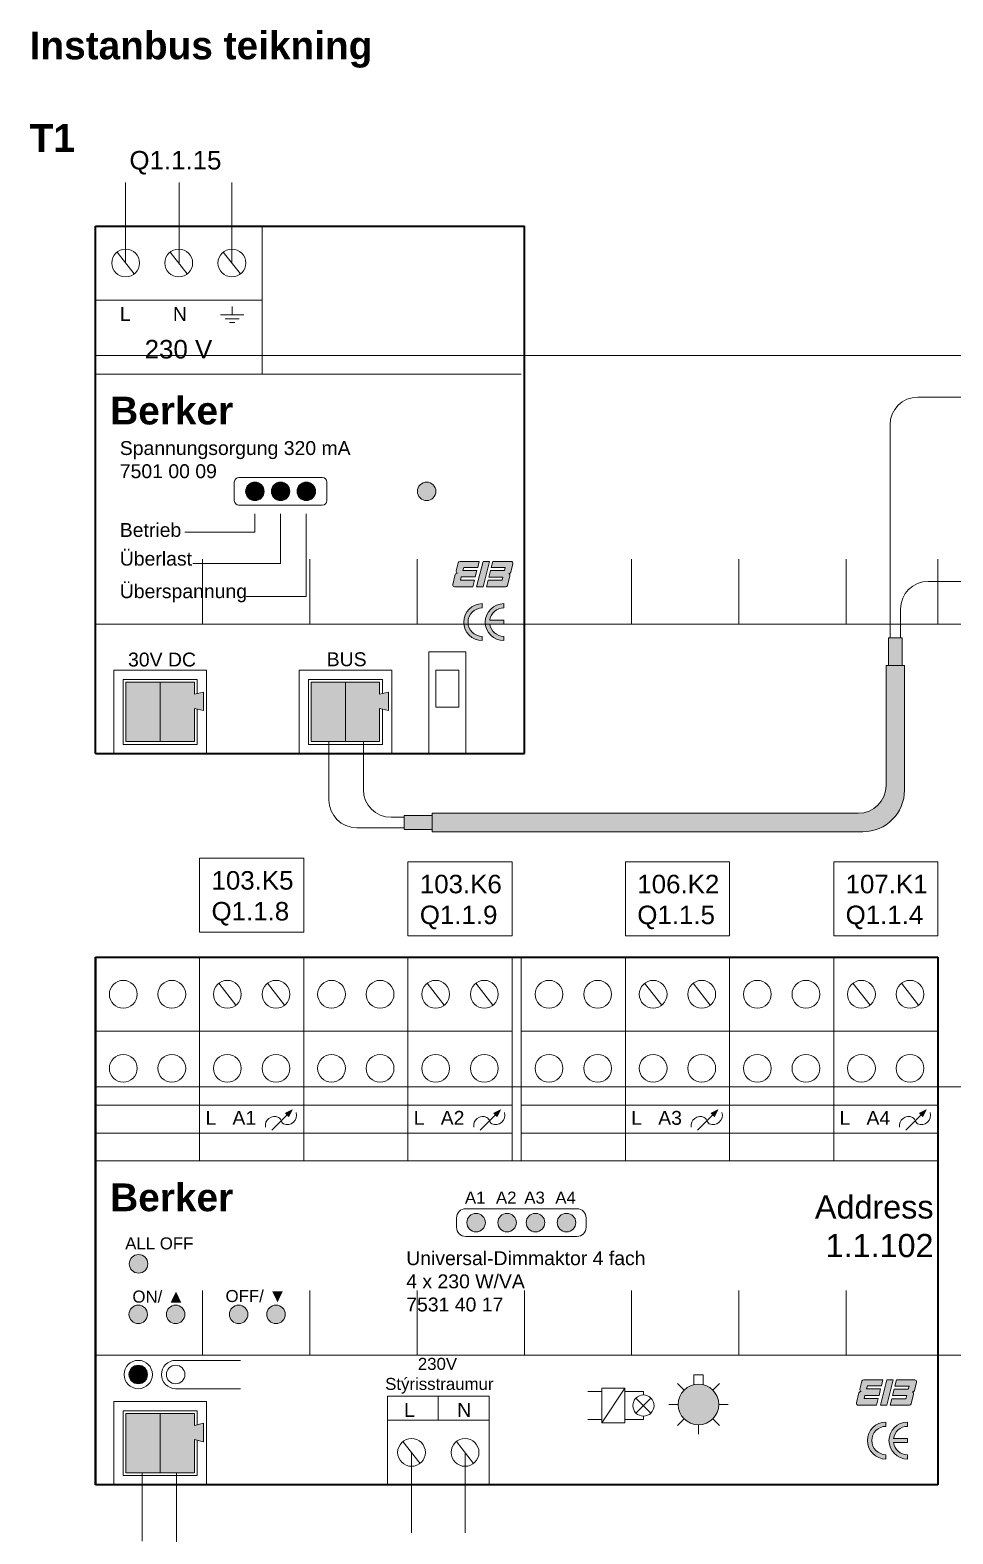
# Model space of a CAD drawing. Header units: millimetres. Extents: x 122681 to 489967, y 7796 to 82317.
# Drawn here: x 217883 to 218474, y 41861 to 42824 of the extents above; entities that cross this region are included whole.
import ezdxf

# ---------------------------------------------------------------- set-up
doc = ezdxf.new("R2010")
doc.units = ezdxf.units.MM
doc.linetypes.add('DASHED', pattern=[19.05, 12.7, -6.35])
for name, color, linetype, lineweight in [('R-635 Töfluteikning', 7, 'Continuous', 15), ('R-635 Töfluteikning dinskinna', 32, 'Continuous', 15), ('R-635 Töfluteikning þunt', 251, 'Continuous', 20), ('R-635 Töfluteikning þykkt', 7, 'Continuous', 35), ('Skygging (Hatch)', 254, 'DASHED', 20), ('Texti', 3, 'Continuous', 20)]:
    doc.layers.add(name, color=color, linetype=linetype, lineweight=lineweight)
doc.styles.get("Standard").update_dxf_attribs({"font": 'arial.ttf'})

# ---------------------------------------------------------------- blocks, each defined once
blk = doc.blocks.new('Dinskinna')
at = {"layer": 'R-635 Töfluteikning dinskinna'}
for p, q in [((122058.8, 80229.08), (121919.8, 80229.08)), ((121919.8, 80200.08), (121919.8, 80229.08)), ((122058.8, 80200.08), (122058.8, 80229.08)), ((121931.38, 80200.08), (121931.38, 80207.08)), ((121942.97, 80200.08), (121942.97, 80207.08)), ((121954.55, 80200.08), (121954.55, 80207.08)), ((121966.13, 80200.08), (121966.13, 80207.08)), ((121977.72, 80200.08), (121977.72, 80207.08)), ((121989.3, 80200.08), (121989.3, 80207.08)), ((122000.88, 80200.08), (122000.88, 80207.08)), ((122010.79, 80200.08), (122010.79, 80207.08)), ((122024.05, 80200.08), (122024.05, 80207.08)), ((122035.63, 80200.08), (122035.63, 80207.08)), ((122047.22, 80200.08), (122047.22, 80207.08)), ((121919.8, 80200.08), (122058.8, 80200.08))]:
    blk.add_line(p, q, dxfattribs=at)
for p in [(122024.05, 80200.08), (122035.63, 80200.08), (122047.22, 80200.08)]:
    blk.add_point(p, dxfattribs=at)

msp = doc.modelspace()

# ---------------------------------------------------------------- hatches: boundary and pattern name
at = {"layer": 'R-635 Töfluteikning'}
h = msp.add_hatch(color=4, dxfattribs=at)
h.dxf.hatch_style = 1
h.paths.add_polyline_path([(218033, 42528.89, 1), (218021.14, 42528.89, 1)])
h = msp.add_hatch(color=2, dxfattribs=at)
h.dxf.hatch_style = 1
h.paths.add_polyline_path([(218049.44, 42528.89, 1), (218037.58, 42528.89, 1)])
h = msp.add_hatch(color=1, dxfattribs=at)
h.dxf.hatch_style = 1
h.paths.add_polyline_path([(218065.89, 42528.89, 1), (218054.03, 42528.89, 1)])
h = msp.add_hatch(color=1, dxfattribs=at)
h.dxf.hatch_style = 1
h.paths.add_polyline_path([(218142.97, 42528.89, 1), (218131.11, 42528.89, 1)])
h.paths.add_polyline_path([(219058.13, 42528.89, 1), (219046.27, 42528.89, 1)])
h.paths.add_polyline_path([(219077.99, 42528.89, 1), (219066.13, 42528.89, 1)])
h.paths.add_polyline_path([(219096.16, 42528.89, 1), (219084.3, 42528.89, 1)])
h.paths.add_polyline_path([(219116.02, 42528.89, 1), (219104.16, 42528.89, 1)])
h.paths.add_polyline_path([(218841.95, 42502.47, 1), (218830.09, 42502.47, 1)])
h.paths.add_polyline_path([(218841.74, 42470.08, 1), (218829.88, 42470.08, 1)])
h.paths.add_polyline_path([(218906.02, 42470.08, 1), (218894.17, 42470.08, 1)])
h = msp.add_hatch(color=5, dxfattribs=at)
h.dxf.hatch_style = 1
h.paths.add_polyline_path([(218158.43, 42483.99, 0.34333), (218157.28, 42483.09), (218155.97, 42477.95, 0.40171), (218156.78, 42476.52, 0.383599), (218155.35, 42475.49), (218153.76, 42469.2, 0.488838), (218154.91, 42467.73), (218166.61, 42467.73), (218167.69, 42471.98), (218158.65, 42471.98), (218159.2, 42474.06), (218168.21, 42474.06), (218169.25, 42478.17), (218160.29, 42478.17), (218160.79, 42480.07), (218169.73, 42480.07), (218170.73, 42483.99)])
h.paths.add_polyline_path([(218169.07, 42467.73), (218173.16, 42467.73), (218177.28, 42483.99), (218173.18, 42483.99)])
h.paths.add_polyline_path([(218179.41, 42483.99), (218178.41, 42480.01), (218187.44, 42480.01), (218186.96, 42478.11), (218177.99, 42478.11), (218176.91, 42474.01), (218185.94, 42474.01), (218185.39, 42471.93), (218176.36, 42471.93), (218175.3, 42467.73), (218187.62, 42467.73, 0.34333), (218188.77, 42468.62), (218190.34, 42474.83, 0.350949), (218189.73, 42476.18), (218189.79, 42476.31, 0.34333), (218190.94, 42477.2), (218192.29, 42482.51, 0.488838), (218191.14, 42483.99)])
h = msp.add_hatch(color=256, dxfattribs=at)
h.dxf.hatch_style = 1
h.paths.add_polyline_path([(218172.64, 42456.97, 1), (218172.64, 42433.25), (218172.64, 42436.02, -1), (218172.64, 42454.2)])
h.paths.add_polyline_path([(218186.46, 42456.97, 1), (218186.46, 42433.25), (218186.46, 42436.02, -0.374508), (218177.45, 42443.87), (218186.46, 42443.87), (218186.46, 42446.36), (218177.45, 42446.36, -0.374508), (218186.46, 42454.2)])
h = msp.add_hatch(color=3, dxfattribs=at)
h.dxf.hatch_style = 1
h.paths.add_polyline_path([(218443.12, 42337.48), (218443.12, 42417.31), (218437.19, 42417.31), (218431.27, 42417.31), (218431.27, 42340.45, -0.414214), (218413.48, 42322.66), (218140.54, 42322.66), (218140.54, 42316.73), (218140.54, 42310.8), (218416.44, 42310.8, 0.414214)])
h.paths.add_polyline_path([(218571.84, 42327.45), (218571.84, 42398), (218565.91, 42398), (218559.98, 42398), (218559.98, 42324.48, 0.414214), (218586.66, 42297.8), (218794.28, 42297.8), (218794.28, 42303.73), (218794.28, 42309.66), (218589.63, 42309.66, -0.414214)])
h = msp.add_hatch(color=102, dxfattribs=at)
h.dxf.hatch_style = 1
h.paths.add_polyline_path([(217966.43, 42406.56), (217944.49, 42406.56), (217944.49, 42368.61), (217966.43, 42368.61)])
h = msp.add_hatch(color=5, dxfattribs=at)
h.dxf.hatch_style = 1
h.paths.add_polyline_path([(217988.37, 42398.88), (217988.37, 42406.56), (217966.43, 42406.56), (217966.43, 42368.61), (217988.37, 42368.61), (217988.37, 42389.87), (217994.11, 42388.45), (217994.11, 42400.3)])
h = msp.add_hatch(color=3, dxfattribs=at)
h.dxf.hatch_style = 1
h.paths.add_polyline_path([(218063.08, 42368.61), (218085.02, 42368.61), (218085.02, 42406.56), (218063.08, 42406.56)])
h.paths.add_polyline_path([(218849.9, 42406.56), (218827.96, 42406.56), (218827.96, 42368.61), (218849.9, 42368.61)])
h = msp.add_hatch(color=1, dxfattribs=at)
h.dxf.hatch_style = 1
h.paths.add_polyline_path([(218106.96, 42389.87), (218112.69, 42388.45), (218112.69, 42400.3), (218106.96, 42398.88), (218106.96, 42406.56), (218085.02, 42406.56), (218085.02, 42368.61), (218106.96, 42368.61)])
h.paths.add_polyline_path([(218871.84, 42389.87), (218877.57, 42388.45), (218877.57, 42400.3), (218871.84, 42398.88), (218871.84, 42406.56), (218849.9, 42406.56), (218849.9, 42368.61), (218871.84, 42368.61)])
h = msp.add_hatch(color=256, dxfattribs=at)
h.dxf.hatch_style = 1
h.paths.add_polyline_path([(218050.87, 42132.73), (218046.63, 42130.65), (218048.79, 42128.49)])
h = msp.add_hatch(color=256, dxfattribs=at)
h.dxf.hatch_style = 1
h.paths.add_polyline_path([(218184.28, 42132.73), (218180.04, 42130.65), (218182.2, 42128.49)])
h = msp.add_hatch(color=256, dxfattribs=at)
h.dxf.hatch_style = 1
h.paths.add_polyline_path([(218323.58, 42132.73), (218319.33, 42130.65), (218321.49, 42128.49)])
h = msp.add_hatch(color=256, dxfattribs=at)
h.dxf.hatch_style = 1
h.paths.add_polyline_path([(218456.99, 42132.73), (218452.74, 42130.65), (218454.9, 42128.49)])
h = msp.add_hatch(color=2, dxfattribs=at)
h.dxf.hatch_style = 1
h.paths.add_polyline_path([(218324.14, 41943.97, 1), (218298.12, 41943.97, 1)])
h = msp.add_hatch(color=5, dxfattribs=at)
h.dxf.hatch_style = 1
h.paths.add_polyline_path([(218417, 41959.74, 0.34333), (218415.85, 41958.84), (218414.55, 41953.7, 0.40171), (218415.36, 41952.27, 0.383599), (218413.93, 41951.24), (218412.34, 41944.95, 0.488838), (218413.49, 41943.48), (218425.19, 41943.48), (218426.26, 41947.73), (218417.23, 41947.73), (218417.78, 41949.81), (218426.79, 41949.81), (218427.83, 41953.92), (218418.86, 41953.92), (218419.36, 41955.82), (218428.31, 41955.82), (218429.3, 41959.74)])
h.paths.add_polyline_path([(218427.64, 41943.48), (218431.74, 41943.48), (218435.85, 41959.74), (218431.76, 41959.74)])
h.paths.add_polyline_path([(218437.99, 41959.74), (218436.98, 41955.76), (218446.01, 41955.76), (218445.53, 41953.86), (218436.57, 41953.86), (218435.48, 41949.76), (218444.52, 41949.76), (218443.97, 41947.68), (218434.93, 41947.68), (218433.87, 41943.48), (218446.2, 41943.48, 0.34333), (218447.35, 41944.37), (218448.92, 41950.58, 0.350949), (218448.3, 41951.93), (218448.37, 41952.06, 0.34333), (218449.52, 41952.95), (218450.86, 41958.26, 0.488838), (218449.71, 41959.74)])
h = msp.add_hatch(color=3, dxfattribs=at)
h.dxf.hatch_style = 1
h.paths.add_polyline_path([(217944.49, 41900.2), (217966.43, 41900.2), (217966.43, 41938.14), (217944.49, 41938.14)])
h.paths.add_polyline_path([(219112.61, 41900.2), (219134.55, 41900.2), (219134.55, 41938.14), (219112.61, 41938.14)])
h = msp.add_hatch(color=1, dxfattribs=at)
h.dxf.hatch_style = 1
h.paths.add_polyline_path([(217988.37, 41921.46), (217994.11, 41920.03), (217994.11, 41931.89), (217988.37, 41930.46), (217988.37, 41938.14), (217966.43, 41938.14), (217966.43, 41900.2), (217988.37, 41900.2)])
h.paths.add_polyline_path([(219156.49, 41921.46), (219162.23, 41920.03), (219162.23, 41931.89), (219156.49, 41930.46), (219156.49, 41938.14), (219134.55, 41938.14), (219134.55, 41900.2), (219156.49, 41900.2)])
h = msp.add_hatch(color=256, dxfattribs=at)
h.dxf.hatch_style = 1
h.paths.add_polyline_path([(218431.21, 41909), (218431.21, 41911.77, -1), (218431.21, 41929.95), (218431.21, 41932.72, 1)])
h.paths.add_polyline_path([(218445.03, 41929.95), (218445.03, 41932.72, 1), (218445.03, 41909), (218445.03, 41911.77, -0.374508), (218436.03, 41919.62), (218445.03, 41919.62), (218445.03, 41922.11), (218436.03, 41922.11, -0.374508)])
at = {"layer": 'Skygging (Hatch)'}
h = msp.add_hatch(color=5, dxfattribs=at)
h.dxf.hatch_style = 1
h.paths.add_polyline_path([(218865.69, 42470.08, 1), (218853.83, 42470.08, 1)])
h.paths.add_polyline_path([(218929.97, 42470.08, 1), (218918.11, 42470.08, 1)])
h.paths.add_polyline_path([(217982.22, 42001.67, 1), (217970.36, 42001.67, 1)])
h.paths.add_polyline_path([(218046.5, 42001.67, 1), (218034.64, 42001.67, 1)])
h.paths.add_polyline_path([(219150.34, 42001.67, 1), (219138.48, 42001.67, 1)])
h.paths.add_polyline_path([(219214.62, 42001.67, 1), (219202.76, 42001.67, 1)])
h.paths.add_polyline_path([(218865.69, 41539.18, 1), (218853.83, 41539.18, 1)])
h.paths.add_polyline_path([(218929.97, 41539.18, 1), (218918.11, 41539.18, 1)])
h = msp.add_hatch(color=256, dxfattribs=at)
h.dxf.hatch_style = 1
h.paths.add_polyline_path([(217928.6, 41839.76), (217910.81, 41839.76), (217910.81, 41835.31), (217910.81, 41830.87), (217928.6, 41830.87)])
h.paths.add_polyline_path([(218065.71, 41839.76), (218047.92, 41839.76), (218047.92, 41830.87), (218065.71, 41830.87), (218065.71, 41835.31)])
h.paths.add_polyline_path([(219096.72, 41839.76), (219078.93, 41839.76), (219078.93, 41835.31), (219078.93, 41830.87), (219096.72, 41830.87)])
h.paths.add_polyline_path([(219233.83, 41839.76), (219216.04, 41839.76), (219216.04, 41830.87), (219233.83, 41830.87), (219233.83, 41835.31)])
h.paths.add_polyline_path([(218949.18, 42303.73), (218949.18, 42308.18), (218931.39, 42308.18), (218931.39, 42299.28), (218949.18, 42299.28)])
h.paths.add_polyline_path([(218812.07, 42308.18), (218794.28, 42308.18), (218794.28, 42303.73), (218794.28, 42299.28), (218812.07, 42299.28)])
h.paths.add_polyline_path([(218605.19, 42424.41), (218596.3, 42424.41), (218596.3, 42406.62), (218600.74, 42406.62), (218605.19, 42406.62)])
h.paths.add_polyline_path([(218570.36, 42415.79), (218561.46, 42415.79), (218561.46, 42398), (218565.91, 42398), (218570.36, 42398)])
h.paths.add_polyline_path([(218441.64, 42435.1), (218432.75, 42435.1), (218432.75, 42417.31), (218437.19, 42417.31), (218441.64, 42417.31)])
h.paths.add_polyline_path([(218140.54, 42321.18), (218122.76, 42321.18), (218122.76, 42312.28), (218140.54, 42312.28), (218140.54, 42316.73)])
h = msp.add_hatch(color=5, dxfattribs=at)
h.dxf.hatch_style = 1
h.paths.add_polyline_path([(218826.73, 42431.57, 1), (218844.9, 42431.57, 1)])
h.paths.add_polyline_path([(217958.28, 41963.15, 1), (217946.42, 41963.15, 1)], flags=17)
h = msp.add_hatch(color=5, dxfattribs=at)
h.dxf.hatch_style = 1
h.paths.add_polyline_path([(218826.73, 42431.57, 1), (218844.9, 42431.57, 1)])
h.paths.add_polyline_path([(217946.42, 41963.15, -1), (217958.28, 41963.15, -1)], flags=17)
h = msp.add_hatch(color=5, dxfattribs=at)
h.dxf.hatch_style = 1
h.paths.add_polyline_path([(218826.73, 42431.57, 1), (218844.9, 42431.57, 1)])
h.paths.add_polyline_path([(217946.42, 41963.15, -1), (217958.28, 41963.15, -1)], flags=17)
h = msp.add_hatch(color=5, dxfattribs=at)
h.dxf.hatch_style = 1
h.paths.add_polyline_path([(218826.73, 42431.57, 1), (218844.9, 42431.57, 1)])
h.paths.add_polyline_path([(217946.42, 41963.15, -1), (217958.28, 41963.15, -1)], flags=17)
h = msp.add_hatch(color=5, dxfattribs=at)
h.dxf.hatch_style = 1
h.paths.add_polyline_path([(218826.73, 42431.57, 1), (218844.9, 42431.57, 1)])
h.paths.add_polyline_path([(217946.42, 41963.15, -1), (217958.28, 41963.15, -1)], flags=17)
h = msp.add_hatch(color=5, dxfattribs=at)
h.dxf.hatch_style = 1
h.paths.add_polyline_path([(218826.73, 42431.57, 1), (218844.9, 42431.57, 1)])
h.paths.add_polyline_path([(217946.42, 41963.15, -1), (217958.28, 41963.15, -1)], flags=17)
h = msp.add_hatch(color=5, dxfattribs=at)
h.dxf.hatch_style = 1
h.paths.add_polyline_path([(218826.73, 42431.57, 1), (218844.9, 42431.57, 1)])
h.paths.add_polyline_path([(217946.42, 41963.15, -1), (217958.28, 41963.15, -1)], flags=17)
h = msp.add_hatch(color=5, dxfattribs=at)
h.dxf.hatch_style = 1
h.paths.add_polyline_path([(218826.73, 42431.57, 1), (218844.9, 42431.57, 1)])
h.paths.add_polyline_path([(217946.42, 41963.15, -1), (217958.28, 41963.15, -1)], flags=17)
h = msp.add_hatch(color=5, dxfattribs=at)
h.dxf.hatch_style = 1
h.paths.add_polyline_path([(218826.73, 42431.57, 1), (218844.9, 42431.57, 1)])
h.paths.add_polyline_path([(217946.42, 41963.15, -1), (217958.28, 41963.15, -1)], flags=17)
h = msp.add_hatch(color=5, dxfattribs=at)
h.dxf.hatch_style = 1
h.paths.add_polyline_path([(218826.73, 42431.57, 1), (218844.9, 42431.57, 1)])
h.paths.add_polyline_path([(217946.42, 41963.15, -1), (217958.28, 41963.15, -1)], flags=17)
h = msp.add_hatch(color=1, dxfattribs=at)
h.dxf.hatch_style = 1
h.paths.add_polyline_path([(217958.28, 42001.67, 1), (217946.42, 42001.67, 1)])
h.paths.add_polyline_path([(217958.48, 42034.06, 1), (217946.62, 42034.06, 1)])
h.paths.add_polyline_path([(218022.56, 42001.67, 1), (218010.7, 42001.67, 1)])
h.paths.add_polyline_path([(218174.66, 42060.47, 1), (218162.8, 42060.47, 1)])
h.paths.add_polyline_path([(218182.66, 42060.47, 1), (218194.52, 42060.47, 1)])
h.paths.add_polyline_path([(218212.69, 42060.47, 1), (218200.83, 42060.47, 1)])
h.paths.add_polyline_path([(218220.69, 42060.47, 1), (218232.55, 42060.47, 1)])
h.paths.add_polyline_path([(219190.68, 42001.67, 1), (219178.82, 42001.67, 1)])
h.paths.add_polyline_path([(219126.4, 42001.67, 1), (219114.54, 42001.67, 1)])
h.paths.add_polyline_path([(219126.6, 42034.06, 1), (219114.74, 42034.06, 1)])
h.paths.add_polyline_path([(219223.6, 42051.42, 1), (219211.74, 42051.42, 1)])
h.paths.add_polyline_path([(219243.47, 42051.42, 1), (219231.61, 42051.42, 1)])
h.paths.add_polyline_path([(219263.33, 42051.42, 1), (219251.47, 42051.42, 1)])
h.paths.add_polyline_path([(219283.19, 42051.42, 1), (219271.33, 42051.42, 1)])
h.paths.add_polyline_path([(219303.05, 42051.42, 1), (219291.19, 42051.42, 1)])
h.paths.add_polyline_path([(219322.91, 42051.42, 1), (219311.06, 42051.42, 1)])
h.paths.add_polyline_path([(219342.78, 42051.42, 1), (219330.92, 42051.42, 1)])
h.paths.add_polyline_path([(219362.64, 42051.42, 1), (219350.78, 42051.42, 1)])
h.paths.add_polyline_path([(219380.81, 42051.42, 1), (219368.95, 42051.42, 1)])
h.paths.add_polyline_path([(219400.67, 42051.42, 1), (219388.81, 42051.42, 1)])
h.paths.add_polyline_path([(219420.53, 42051.42, 1), (219408.67, 42051.42, 1)])
h.paths.add_polyline_path([(219440.39, 42051.42, 1), (219428.54, 42051.42, 1)])
h.paths.add_polyline_path([(219460.26, 42051.42, 1), (219448.4, 42051.42, 1)])
h.paths.add_polyline_path([(219480.12, 42051.42, 1), (219468.26, 42051.42, 1)])
h.paths.add_polyline_path([(219499.98, 42051.42, 1), (219488.12, 42051.42, 1)])
h.paths.add_polyline_path([(219519.84, 42051.42, 1), (219507.99, 42051.42, 1)])
h = msp.add_hatch(color=1, dxfattribs=at)
h.dxf.hatch_style = 1
h.paths.add_polyline_path([(217958.28, 41963.15, 1), (217946.42, 41963.15, 1)])
h = msp.add_hatch(color=1, dxfattribs=at)
h.dxf.hatch_style = 1
h.paths.add_polyline_path([(217946.42, 41963.15, 1), (217958.28, 41963.15, 1)])
h = msp.add_hatch(color=1, dxfattribs=at)
h.dxf.hatch_style = 1
h.paths.add_polyline_path([(217946.42, 41963.15, 1), (217958.28, 41963.15, 1)])
h = msp.add_hatch(color=1, dxfattribs=at)
h.dxf.hatch_style = 1
h.paths.add_polyline_path([(217946.42, 41963.15, 1), (217958.28, 41963.15, 1)])
h = msp.add_hatch(color=1, dxfattribs=at)
h.dxf.hatch_style = 1
h.paths.add_polyline_path([(217946.42, 41963.15, 1), (217958.28, 41963.15, 1)])
h = msp.add_hatch(color=1, dxfattribs=at)
h.dxf.hatch_style = 1
h.paths.add_polyline_path([(217946.42, 41963.15, 1), (217958.28, 41963.15, 1)])
h = msp.add_hatch(color=1, dxfattribs=at)
h.dxf.hatch_style = 1
h.paths.add_polyline_path([(217946.42, 41963.15, 1), (217958.28, 41963.15, 1)])
h = msp.add_hatch(color=1, dxfattribs=at)
h.dxf.hatch_style = 1
h.paths.add_polyline_path([(217946.42, 41963.15, 1), (217958.28, 41963.15, 1)])
h = msp.add_hatch(color=1, dxfattribs=at)
h.dxf.hatch_style = 1
h.paths.add_polyline_path([(217946.42, 41963.15, 1), (217958.28, 41963.15, 1)])
h = msp.add_hatch(color=1, dxfattribs=at)
h.dxf.hatch_style = 1
h.paths.add_polyline_path([(217946.42, 41963.15, 1), (217958.28, 41963.15, 1)])

# ---------------------------------------------------------------- linework, layer by layer
at = {"layer": 'R-635 Töfluteikning', "color": 36}
for p, q in [((217944.28, 42726.64), (217944.28, 42675.16)), ((218127.37, 41913.24), (218127.37, 41861.75))]:
    msp.add_line(p, q, dxfattribs=at)
at = {"layer": 'R-635 Töfluteikning', "color": 5}
for p, q in [((217978.58, 42726.64), (217978.58, 42675.16)), ((218158.43, 42483.99), (218170.73, 42483.99)), ((218173.18, 42483.99), (218169.07, 42467.73)), ((218170.73, 42483.99), (218169.73, 42480.07)), ((218177.28, 42483.99), (218173.16, 42467.73)), ((218173.18, 42483.99), (218177.28, 42483.99)), ((218179.41, 42483.99), (218178.41, 42480.01)), ((218179.41, 42483.99), (218191.14, 42483.99)), ((218155.37, 42475.58), (218153.76, 42469.2)), ((218157.28, 42483.09), (218155.97, 42477.95)), ((218156.74, 42476.53), (218156.74, 42476.52)), ((218159.2, 42474.06), (218158.65, 42471.98)), ((218168.24, 42474.06), (218159.2, 42474.06)), ((218160.79, 42480.07), (218160.29, 42478.17)), ((218160.29, 42478.17), (218169.25, 42478.17)), ((218169.73, 42480.07), (218160.79, 42480.07)), ((218169.25, 42478.17), (218168.21, 42474.06)), ((218177.99, 42478.11), (218176.91, 42474.01)), ((218185.94, 42474.01), (218176.91, 42474.01)), ((218177.99, 42478.11), (218186.96, 42478.11)), ((218187.44, 42480.01), (218178.41, 42480.01)), ((218185.94, 42474.01), (218185.39, 42471.93)), ((218187.44, 42480.01), (218186.96, 42478.11)), ((218188.77, 42468.62), (218190.34, 42474.83)), ((218189.79, 42476.31), (218189.73, 42476.18)), ((218192.29, 42482.51), (218190.94, 42477.2)), ((218166.61, 42467.73), (218154.91, 42467.73)), ((218167.69, 42471.98), (218158.65, 42471.98)), ((218167.69, 42471.98), (218166.61, 42467.73)), ((218173.16, 42467.73), (218169.07, 42467.73)), ((218176.36, 42471.93), (218175.3, 42467.73)), ((218175.3, 42467.73), (218187.62, 42467.73)), ((218185.39, 42471.93), (218176.36, 42471.93)), ((218415.85, 41958.84), (218414.55, 41953.7)), ((218417, 41959.74), (218429.3, 41959.74)), ((218419.36, 41955.82), (218418.86, 41953.92)), ((218418.86, 41953.92), (218427.83, 41953.92)), ((218428.31, 41955.82), (218419.36, 41955.82)), ((218427.83, 41953.92), (218426.79, 41949.81)), ((218431.76, 41959.74), (218427.64, 41943.48)), ((218429.3, 41959.74), (218428.31, 41955.82)), ((218435.85, 41959.74), (218431.74, 41943.48)), ((218431.76, 41959.74), (218435.85, 41959.74)), ((218436.57, 41953.86), (218435.48, 41949.76)), ((218436.57, 41953.86), (218445.53, 41953.86)), ((218437.99, 41959.74), (218436.98, 41955.76)), ((218446.01, 41955.76), (218436.98, 41955.76)), ((218437.99, 41959.74), (218449.71, 41959.74)), ((218446.01, 41955.76), (218445.53, 41953.86)), ((218450.86, 41958.26), (218449.52, 41952.95)), ((218413.95, 41951.33), (218412.34, 41944.95)), ((218415.32, 41952.28), (218415.31, 41952.27)), ((218417.78, 41949.81), (218417.23, 41947.73)), ((218426.26, 41947.73), (218417.23, 41947.73)), ((218426.81, 41949.81), (218417.78, 41949.81)), ((218426.26, 41947.73), (218425.19, 41943.48)), ((218434.93, 41947.68), (218433.87, 41943.48)), ((218443.97, 41947.68), (218434.93, 41947.68)), ((218444.52, 41949.76), (218435.48, 41949.76)), ((218444.52, 41949.76), (218443.97, 41947.68)), ((218447.35, 41944.37), (218448.92, 41950.58)), ((218448.37, 41952.06), (218448.3, 41951.93)), ((218425.19, 41943.48), (218413.49, 41943.48)), ((218431.74, 41943.48), (218427.64, 41943.48)), ((218433.87, 41943.48), (218446.2, 41943.48)), ((218161.67, 41913.24), (218161.67, 41861.75))]:
    msp.add_line(p, q, dxfattribs=at)
at = {"layer": 'R-635 Töfluteikning', "color": 3}
for p, q in [((218012.31, 42726.64), (218012.31, 42675.16)), ((218497.84, 42589.23), (218451.62, 42589.23)), ((218433.84, 42435.1), (218433.84, 42571.45)), ((218437.19, 42417.31), (218431.27, 42417.31)), ((218431.27, 42417.31), (218431.27, 42340.45)), ((218437.19, 42417.31), (218443.12, 42417.31)), ((218443.12, 42417.31), (218443.12, 42337.48)), ((218074.51, 42368.61), (218074.51, 42331.16)), ((218140.54, 42316.73), (218140.54, 42322.66)), ((218140.54, 42322.66), (218413.48, 42322.66)), ((218122.76, 42313.37), (218092.3, 42313.37)), ((218140.54, 42316.73), (218140.54, 42310.8)), ((218140.54, 42310.8), (218416.44, 42310.8)), ((217954.84, 41900.2), (217954.84, 41856.46))]:
    msp.add_line(p, q, dxfattribs=at)
at = {"layer": 'R-635 Töfluteikning'}
for p, q in [((218031.66, 42651.44), (218031.66, 42698.87)), ((217924.93, 42651.44), (218031.66, 42651.44)), ((218012.48, 42647.37), (218012.48, 42641.91)), ((218031.66, 42604), (218031.66, 42651.44)), ((218012.48, 42641.91), (218005.04, 42641.91)), ((218012.48, 42639.46), (218008.02, 42639.46)), ((218012.48, 42641.91), (218019.91, 42641.91)), ((218012.48, 42639.46), (218016.93, 42639.46)), ((218012.48, 42637.02), (218010.78, 42637.02)), ((218012.48, 42637.02), (218014.17, 42637.02)), ((218197.68, 42604), (217924.93, 42604)), ((218013.87, 42522.96), (218013.87, 42534.82)), ((218016.83, 42537.78), (218070.2, 42537.78)), ((218073.16, 42534.82), (218073.16, 42522.96)), ((218070.2, 42519.99), (218016.83, 42519.99)), ((218027.07, 42514.57), (218027.07, 42502.79)), ((218043.51, 42514.57), (218043.51, 42482.6)), ((218059.96, 42514.57), (218059.96, 42461.44)), ((217982.1, 42502.79), (218027.07, 42502.79)), ((217987.37, 42482.6), (218043.51, 42482.6)), ((218021.53, 42461.44), (218059.96, 42461.44)), ((218172.64, 42454.2), (218172.64, 42456.97)), ((218186.46, 42454.2), (218186.46, 42456.97)), ((218177.45, 42446.36), (218186.46, 42446.36)), ((218186.46, 42443.87), (218186.46, 42446.36)), ((218172.64, 42433.25), (218172.64, 42436.02)), ((218177.45, 42443.87), (218186.46, 42443.87)), ((218186.46, 42433.25), (218186.46, 42436.02)), ((218441.64, 42435.1), (218432.75, 42435.1)), ((218432.75, 42435.1), (218432.75, 42417.31)), ((218441.64, 42435.1), (218441.64, 42417.31)), ((218138.38, 42360.9), (218138.38, 42426.13)), ((218138.38, 42426.13), (218162.1, 42426.13)), ((218162.1, 42360.9), (218162.1, 42426.13)), ((217936.79, 42360.9), (217936.79, 42414.27)), ((217936.79, 42414.27), (217996.08, 42414.27)), ((217944.49, 42368.61), (217944.49, 42406.56)), ((217944.49, 42406.56), (217988.37, 42406.56)), ((217966.43, 42406.56), (217966.43, 42368.61)), ((217988.37, 42406.56), (217988.37, 42398.88)), ((217996.08, 42414.27), (217996.08, 42360.9)), ((218055.37, 42360.9), (218055.37, 42414.27)), ((218055.37, 42414.27), (218114.67, 42414.27)), ((218063.08, 42368.61), (218063.08, 42406.56)), ((218063.08, 42406.56), (218106.96, 42406.56)), ((218085.02, 42406.56), (218085.02, 42368.61)), ((218106.96, 42406.56), (218106.96, 42398.88)), ((218114.67, 42414.27), (218114.67, 42360.9)), ((217988.37, 42398.88), (217994.11, 42400.3)), ((217994.11, 42400.3), (217994.11, 42388.45)), ((218106.96, 42398.88), (218112.69, 42400.3)), ((218112.69, 42400.3), (218112.69, 42388.45)), ((217988.37, 42389.87), (217988.37, 42368.61)), ((217988.37, 42389.87), (217994.11, 42388.45)), ((218106.96, 42389.87), (218106.96, 42368.61)), ((218106.96, 42389.87), (218112.69, 42388.45)), ((217944.49, 42368.61), (217988.37, 42368.61)), ((218063.08, 42368.61), (218106.96, 42368.61)), ((218122.76, 42321.18), (218122.76, 42312.28)), ((218122.76, 42321.18), (218140.54, 42321.18)), ((218122.76, 42312.28), (218140.54, 42312.28)), ((217991.63, 42246.46), (217991.63, 42293.9)), ((217991.63, 42293.9), (218058.34, 42293.9)), ((218058.34, 42293.9), (218058.34, 42246.46)), ((218125.04, 42244.11), (218125.04, 42291.55)), ((218125.04, 42291.55), (218191.75, 42291.55)), ((218191.75, 42291.55), (218191.75, 42244.11)), ((218264.34, 42244.11), (218264.34, 42291.55)), ((218264.34, 42291.55), (218331.04, 42291.55)), ((218331.04, 42291.55), (218331.04, 42244.11)), ((218397.74, 42244.11), (218397.74, 42291.55)), ((218397.74, 42291.55), (218464.45, 42291.55)), ((218464.45, 42291.55), (218464.45, 42244.11)), ((218058.34, 42246.46), (217991.63, 42246.46)), ((218191.75, 42244.11), (218125.04, 42244.11)), ((218331.04, 42244.11), (218264.34, 42244.11)), ((218464.45, 42244.11), (218397.74, 42244.11)), ((217991.63, 42100.01), (217991.63, 42230.46)), ((218058.34, 42230.46), (218058.34, 42100.01)), ((218125.04, 42100.01), (218125.04, 42230.46)), ((218191.75, 42100.01), (218191.75, 42230.46)), ((218197.63, 42100.01), (218197.63, 42230.46)), ((218264.34, 42100.01), (218264.34, 42230.46)), ((218331.04, 42230.46), (218331.04, 42100.01)), ((218397.74, 42100.01), (218397.74, 42230.46)), ((217924.93, 42183.02), (218191.75, 42183.02)), ((218197.63, 42183.02), (218464.45, 42183.02)), ((217924.93, 42135.59), (218191.75, 42135.59)), ((218037.91, 42119.76), (218047.71, 42129.57)), ((218050.87, 42132.73), (218046.63, 42130.65)), ((218046.63, 42130.65), (218048.79, 42128.49)), ((218050.87, 42132.73), (218048.79, 42128.49)), ((218171.31, 42119.76), (218181.12, 42129.57)), ((218184.28, 42132.73), (218180.04, 42130.65)), ((218180.04, 42130.65), (218182.2, 42128.49)), ((218184.28, 42132.73), (218182.2, 42128.49)), ((218197.63, 42135.59), (218464.45, 42135.59)), ((218310.61, 42119.76), (218320.41, 42129.57)), ((218323.58, 42132.73), (218319.33, 42130.65)), ((218319.33, 42130.65), (218321.49, 42128.49)), ((218323.58, 42132.73), (218321.49, 42128.49)), ((218444.02, 42119.76), (218453.82, 42129.57)), ((218456.99, 42132.73), (218452.74, 42130.65)), ((218452.74, 42130.65), (218454.9, 42128.49)), ((218456.99, 42132.73), (218454.9, 42128.49)), ((217924.93, 42117.8), (218191.75, 42117.8)), ((218464.45, 42117.8), (218197.63, 42117.8)), ((217924.93, 42100.01), (218464.45, 42100.01)), ((218197.68, 42069.36), (218162.1, 42069.36)), ((218197.68, 42069.36), (218233.25, 42069.36)), ((218156.17, 42063.44), (218156.17, 42057.51)), ((218239.18, 42063.44), (218239.18, 42057.51)), ((218233.25, 42051.58), (218162.1, 42051.58)), ((217976.29, 41972.23), (218017.8, 41972.23)), ((217976.29, 41954.07), (218017.8, 41954.07)), ((218249.24, 41954.35), (218249.24, 41932.23)), ((218249.24, 41954.35), (218264.06, 41954.35)), ((218249.24, 41932.23), (218264.06, 41954.35)), ((218264.06, 41932.23), (218264.06, 41954.35)), ((218301.93, 41953.17), (218297.74, 41957.36)), ((218314.09, 41962.91), (218308.16, 41962.91)), ((218308.16, 41962.91), (218308.16, 41956.64)), ((218314.09, 41962.91), (218314.09, 41956.64)), ((218320.33, 41953.17), (218324.52, 41957.36)), ((217936.79, 41892.49), (217936.79, 41945.85)), ((217936.79, 41945.85), (217996.08, 41945.85)), ((217996.08, 41945.85), (217996.08, 41892.49)), ((218111.91, 41933.99), (218111.91, 41949.36)), ((218111.91, 41949.36), (218177.13, 41949.36)), ((218144.52, 41949.36), (218144.52, 41933.99)), ((218177.13, 41949.36), (218177.13, 41933.99)), ((218240.34, 41952.19), (218249.24, 41952.19)), ((218240.34, 41952.19), (218249.24, 41952.19)), ((218264.06, 41952.19), (218275.92, 41952.19)), ((218280.73, 41938.48), (218271.1, 41948.11)), ((218271.1, 41938.48), (218280.73, 41948.11)), ((218275.92, 41952.19), (218275.92, 41950.1)), ((218298.12, 41943.97), (218292.19, 41943.97)), ((218324.14, 41943.97), (218330.07, 41943.97)), ((217944.49, 41900.2), (217944.49, 41938.14)), ((217944.49, 41938.14), (217988.37, 41938.14)), ((217966.43, 41938.14), (217966.43, 41900.2)), ((217988.37, 41938.14), (217988.37, 41930.46)), ((218249.24, 41934.4), (218240.34, 41934.4)), ((218275.92, 41934.4), (218264.06, 41934.4)), ((218275.92, 41936.48), (218275.92, 41934.4)), ((218301.93, 41934.77), (218297.74, 41930.58)), ((218320.33, 41934.77), (218324.52, 41930.58)), ((217988.37, 41930.46), (217994.11, 41931.89)), ((217994.11, 41931.89), (217994.11, 41920.03)), ((218111.91, 41892.49), (218111.91, 41933.99)), ((218111.91, 41933.99), (218177.13, 41933.99)), ((218177.13, 41933.99), (218177.13, 41892.49)), ((218249.24, 41932.23), (218264.06, 41932.23)), ((218311.13, 41930.96), (218311.13, 41925.03)), ((218431.21, 41929.95), (218431.21, 41932.72)), ((218445.03, 41929.95), (218445.03, 41932.72)), ((217988.37, 41921.46), (217988.37, 41900.2)), ((217988.37, 41921.46), (217994.11, 41920.03)), ((218436.03, 41922.11), (218445.03, 41922.11)), ((218436.03, 41919.62), (218445.03, 41919.62)), ((218445.03, 41919.62), (218445.03, 41922.11)), ((218431.21, 41909), (218431.21, 41911.77)), ((218445.03, 41909), (218445.03, 41911.77)), ((217944.49, 41900.2), (217988.37, 41900.2))]:
    msp.add_line(p, q, dxfattribs=at)
at = {"layer": 'R-635 Töfluteikning', "color": 1}
for p, q in [((218497.84, 42471.24), (218458.34, 42471.24)), ((218440.55, 42435.1), (218440.55, 42453.45)), ((218096.52, 42368.61), (218096.52, 42337.88)), ((218122.76, 42320.09), (218114.31, 42320.09)), ((217976.85, 41900.2), (217976.85, 41849.74))]:
    msp.add_line(p, q, dxfattribs=at)
at = {"layer": 'R-635 Töfluteikning'}
for centre, radius in [((217944.28, 42675.16), 8.89), ((217978.29, 42675.16), 8.89), ((218012.31, 42675.16), 8.89), ((218027.07, 42528.89), 5.93), ((218043.51, 42528.89), 5.93), ((218059.96, 42528.89), 5.93), ((218137.04, 42528.89), 5.93), ((217942.72, 42206.74), 8.89), ((217973.84, 42206.74), 8.89), ((218009.42, 42206.74), 8.89), ((218040.55, 42206.74), 8.89), ((218076.13, 42206.74), 8.89), ((218107.25, 42206.74), 8.89), ((218142.83, 42206.74), 8.89), ((218173.96, 42206.74), 8.89), ((218215.42, 42206.74), 8.89), ((218246.55, 42206.74), 8.89), ((218282.12, 42206.74), 8.89), ((218313.25, 42206.74), 8.89), ((218348.83, 42206.74), 8.89), ((218379.96, 42206.74), 8.89), ((218415.53, 42206.74), 8.89), ((218446.66, 42206.74), 8.89), ((217942.72, 42159.31), 8.89), ((217973.84, 42159.31), 8.89), ((218009.42, 42159.31), 8.89), ((218040.55, 42159.31), 8.89), ((218076.13, 42159.31), 8.89), ((218107.25, 42159.31), 8.89), ((218142.83, 42159.31), 8.89), ((218173.96, 42159.31), 8.89), ((218215.42, 42159.31), 8.89), ((218246.55, 42159.31), 8.89), ((218282.12, 42159.31), 8.89), ((218313.25, 42159.31), 8.89), ((218348.83, 42159.31), 8.89), ((218379.96, 42159.31), 8.89), ((218415.53, 42159.31), 8.89), ((218446.66, 42159.31), 8.89), ((218168.73, 42060.47), 5.93), ((218188.59, 42060.47), 5.93), ((218206.76, 42060.47), 5.93), ((218226.62, 42060.47), 5.93), ((217952.55, 42034.06), 5.93), ((217952.35, 42001.67), 5.93), ((217976.29, 42001.67), 5.93), ((218016.63, 42001.67), 5.93), ((218040.57, 42001.67), 5.93), ((217952.35, 41963.15), 9.08), ((217952.35, 41963.15), 5.93), ((217952.35, 41963.15), 5.93), ((217976.29, 41963.15), 5.93), ((218311.13, 41943.97), 13.01), ((218275.92, 41943.29), 6.81), ((218127.37, 41913.24), 8.89), ((218161.67, 41913.24), 8.89)]:
    msp.add_circle(centre, radius, dxfattribs=at)
at = {"layer": 'R-635 Töfluteikning', "color": 3}
for centre, radius, start, end in [((218451.62, 42571.45), 17.79, 90, 180), ((218413.48, 42340.45), 17.79, 270, 0), ((218092.3, 42331.16), 17.79, 180, 270), ((218416.44, 42337.48), 26.68, 270, 0)]:
    msp.add_arc(centre, radius, start, end, dxfattribs=at)
at = {"layer": 'R-635 Töfluteikning'}
for centre, radius, start, end in [((218016.83, 42534.82), 2.96, 90, 180), ((218070.2, 42534.82), 2.96, 0, 90), ((218016.83, 42522.96), 2.96, 180, 270), ((218070.2, 42522.96), 2.96, 270, 0), ((218172.64, 42445.11), 11.86, 90, 270), ((218186.46, 42445.11), 11.86, 90, 270), ((218172.64, 42445.11), 9.09, 90, 270), ((218186.46, 42445.11), 9.09, 90, 172.12533), ((218186.46, 42445.11), 9.09, 187.87467, 270), ((218039.62, 42122.56), 5.88, 64.95071, 189.185), ((218047.85, 42129.17), 5.88, 244.95071, 17.64412), ((218173.03, 42122.56), 5.88, 64.95071, 189.185), ((218181.26, 42129.17), 5.88, 244.95071, 17.64412), ((218312.32, 42122.56), 5.88, 64.95071, 189.185), ((218320.55, 42129.17), 5.88, 244.95071, 17.64412), ((218445.73, 42122.56), 5.88, 64.95071, 189.185), ((218453.96, 42129.17), 5.88, 244.95071, 17.64412), ((218162.1, 42063.44), 5.93, 90, 180), ((218233.25, 42063.44), 5.93, 0, 90), ((218162.1, 42057.51), 5.93, 180, 270), ((218233.25, 42057.51), 5.93, 270, 0), ((217976.29, 41963.15), 9.08, 90, 270), ((218431.21, 41920.86), 11.86, 90, 270), ((218431.21, 41920.86), 9.09, 90, 270), ((218445.03, 41920.86), 11.86, 90, 270), ((218445.03, 41920.86), 9.09, 90, 172.12533), ((218445.03, 41920.86), 9.09, 187.87467, 270)]:
    msp.add_arc(centre, radius, start, end, dxfattribs=at)
at = {"layer": 'R-635 Töfluteikning', "color": 5}
for centre, radius, start, end in [((218158.43, 42482.8), 1.19, 90, 165.79552), ((218191.14, 42482.8), 1.19, 345.79552, 90), ((218156.64, 42475.21), 1.32, 85.86284, 163.7969), ((218157.12, 42477.66), 1.19, 165.79552, 251.1668), ((218189.19, 42475.12), 1.19, 345.79552, 63.14946), ((218189.79, 42477.49), 1.19, 270, 345.79552), ((218154.91, 42468.91), 1.19, 165.79552, 270), ((218187.62, 42468.91), 1.19, 270, 345.79552), ((218415.7, 41953.41), 1.19, 165.79552, 251.1668), ((218417, 41958.55), 1.19, 90, 165.79552), ((218449.71, 41958.55), 1.19, 345.79552, 90), ((218413.49, 41944.66), 1.19, 165.79552, 270), ((218415.22, 41950.96), 1.32, 85.86284, 163.7969), ((218446.2, 41944.66), 1.19, 270, 345.79552), ((218447.77, 41950.87), 1.19, 345.79552, 63.14946), ((218448.37, 41953.24), 1.19, 270, 345.79552)]:
    msp.add_arc(centre, radius, start, end, dxfattribs=at)
at = {"layer": 'R-635 Töfluteikning', "color": 1}
for centre, start, end in [((218458.34, 42453.45), 90, 180), ((218114.31, 42337.88), 180, 270)]:
    msp.add_arc(centre, 17.79, start, end, dxfattribs=at)
at = {"layer": 'R-635 Töfluteikning'}
for points in [[(218042.11, 42127.89), (218043.35, 42126.81), (218043.83, 42125.83), (218044.37, 42124.75), (218045.36, 42123.84)], [(218175.52, 42127.89), (218176.76, 42126.81), (218177.24, 42125.83), (218177.77, 42124.75), (218178.77, 42123.84)], [(218314.81, 42127.89), (218316.06, 42126.81), (218316.53, 42125.83), (218317.07, 42124.75), (218318.06, 42123.84)], [(218448.22, 42127.89), (218449.46, 42126.81), (218449.94, 42125.83), (218450.48, 42124.75), (218451.47, 42123.84)]]:
    msp.add_spline(points, degree=3, dxfattribs=at)
at = {"layer": 'R-635 Töfluteikning dinskinna'}
for p, q in [((217924.93, 42615.86), (217924.93, 42443.91)), ((218199.65, 42443.91), (218199.65, 42485.42))]:
    msp.add_line(p, q, dxfattribs=at)
msp.add_point((218199.65, 42443.91), dxfattribs=at)
msp.add_point((218199.65, 42443.91), dxfattribs=at)
at = {"layer": 'R-635 Töfluteikning þunt'}
for p, q in [((217938.8, 42682.16), (217949.75, 42668.15)), ((217972.81, 42682.16), (217983.77, 42668.15)), ((218006.83, 42682.16), (218017.78, 42668.15)), ((217942.72, 42366.83), (217942.72, 42408.34)), ((217942.72, 42408.34), (217990.15, 42408.34)), ((217990.15, 42408.34), (217990.15, 42399.32)), ((218061.3, 42366.83), (218061.3, 42408.34)), ((218061.3, 42408.34), (218108.74, 42408.34)), ((218108.74, 42408.34), (218108.74, 42399.32)), ((218142.83, 42414.27), (218157.65, 42414.27)), ((218142.83, 42414.27), (218142.83, 42390.55)), ((218157.65, 42390.55), (218157.65, 42414.27)), ((217990.15, 42389.43), (217990.15, 42366.83)), ((218108.74, 42389.43), (218108.74, 42366.83)), ((218142.83, 42390.55), (218157.65, 42390.55)), ((217942.72, 42366.83), (217990.15, 42366.83)), ((218061.3, 42366.83), (218108.74, 42366.83)), ((218003.94, 42213.75), (218014.9, 42199.73)), ((218035.07, 42213.75), (218046.03, 42199.73)), ((218137.35, 42213.75), (218148.31, 42199.73)), ((218168.48, 42213.75), (218179.44, 42199.73)), ((218276.65, 42213.75), (218287.6, 42199.73)), ((218307.78, 42213.75), (218318.73, 42199.73)), ((218410.06, 42213.75), (218421.01, 42199.73)), ((218441.18, 42213.75), (218452.14, 42199.73)), ((217942.72, 41898.42), (217942.72, 41939.92)), ((217942.72, 41939.92), (217990.15, 41939.92)), ((217990.15, 41939.92), (217990.15, 41930.91)), ((217990.15, 41921.01), (217990.15, 41898.42)), ((218121.89, 41920.25), (218132.85, 41906.23)), ((218156.19, 41920.25), (218167.15, 41906.23)), ((217942.72, 41898.42), (217990.15, 41898.42))]:
    msp.add_line(p, q, dxfattribs=at)
at = {"layer": 'R-635 Töfluteikning þykkt'}
for p, q in [((217924.93, 42360.9), (217924.93, 42698.87)), ((217924.93, 42698.87), (218199.65, 42698.87)), ((218199.65, 42360.9), (218199.65, 42698.87)), ((217924.93, 42360.9), (218199.65, 42360.9)), ((217924.93, 42230.46), (218464.45, 42230.46)), ((217924.93, 41892.49), (217924.93, 42230.46)), ((217924.93, 42230.46), (217924.93, 41892.49)), ((218464.45, 42230.46), (218464.45, 41892.49)), ((218464.45, 41892.49), (217924.93, 41892.49))]:
    msp.add_line(p, q, dxfattribs=at)

# ---------------------------------------------------------------- block references
at = {"layer": 'R-635 Töfluteikning', "xscale": 5.929304446978925, "yscale": 5.929304446978925, "zscale": 5.929304446978925}
for p in [(-504974.69, -433086.8), (-504974.69, -433555.21)]:
    msp.add_blockref('Dinskinna', p, dxfattribs=at)

# ---------------------------------------------------------------- texts
at = {"layer": 'R-635 Töfluteikning', "char_height": 11.859, "attachment_point": 1}
for s, insert in [('103.K5\\PQ1.1.8', (217999.27, 42285.63)), ('103.K6\\PQ1.1.9', (218132.68, 42283.28)), ('106.K2\\PQ1.1.5', (218271.98, 42283.28)), ('107.K1\\PQ1.1.4', (218405.39, 42283.28))]:
    msp.add_mtext_dynamic_manual_height_columns(s, width=3763.7766, gutter_width=50, heights=[0], dxfattribs=dict(at, insert=insert))
at = {"layer": 'Texti', "attachment_point": 1}
for s, insert, char_height in [('{\\fArial|b1|i0|c0|p34;Instanbus teikning\\P\\PT1}', (217882.79, 42823.43), 17.7879), ('Q1.1.15', (217946.69, 42746.95), 11.859), ('L', (217940.53, 42646.95), 8.89), ('N', (217974.55, 42646.95), 8.89), ('230 V', (217956.47, 42625.88), 11.859), ('{\\fArial|b1|i0|c0|p34;Berker}', (217934.39, 42589.53), 17.7879), ('Spannungsorgung 320 mA\\P7501 00 09', (217940.53, 42561.07), 8.894), ('Betrieb', (217940.53, 42508.61), 8.894), ('Überlast', (217940.53, 42490.22), 8.894), ('Überspannung', (217940.53, 42469.37), 8.894), ('30V DC', (217945.8, 42425.6), 8.894), ('BUS', (218073.05, 42425.78), 8.894), ('L   A1', (217995.38, 42132.03), 8.894), ('L   A2', (218128.79, 42132.03), 8.894), ('L   A3', (218268.08, 42132.03), 8.894), ('L   A4', (218401.49, 42132.03), 8.894), ('{\\fArial|b1|i0|c0|p34;Berker}', (217934.39, 42085.54), 17.7879), ('A1', (218161.56, 42080.33), 7.708), ('A2', (218181.43, 42080.33), 7.708), ('A3', (218199.59, 42080.33), 7.708), ('A4', (218219.46, 42080.33), 7.708), ('ALL OFF', (217943.98, 42051.02), 7.708), ('Universal-Dimmaktor 4 fach\\P4 x 230 W/VA\\P7531 40 17', (218123.97, 42042.11), 8.894), ('ON/ {\\H1.0833x;▲}', (217948.6, 42017.56), 7.7081), ('OFF/ {\\H1.0833x;▼}', (218008.26, 42017.94), 7.7081), ('       230V\\PStýrisstraumur', (218110.48, 41973.83), 7.7081), ('L', (218122.61, 41944.92), 8.89), ('N', (218156.62, 41944.92), 8.89)]:
    msp.add_mtext_dynamic_manual_height_columns(s, width=3763.7766, gutter_width=50, heights=[0], dxfattribs=dict(at, insert=insert, char_height=char_height))
at = {"layer": 'Texti', "color": 7, "insert": (218461.68, 42077.89), "char_height": 14.823, "attachment_point": 3}
msp.add_mtext_dynamic_manual_height_columns('Address\\P1.1.102', width=38.3231, gutter_width=50, heights=[0], dxfattribs=at)

doc.saveas('drawing.dxf')
